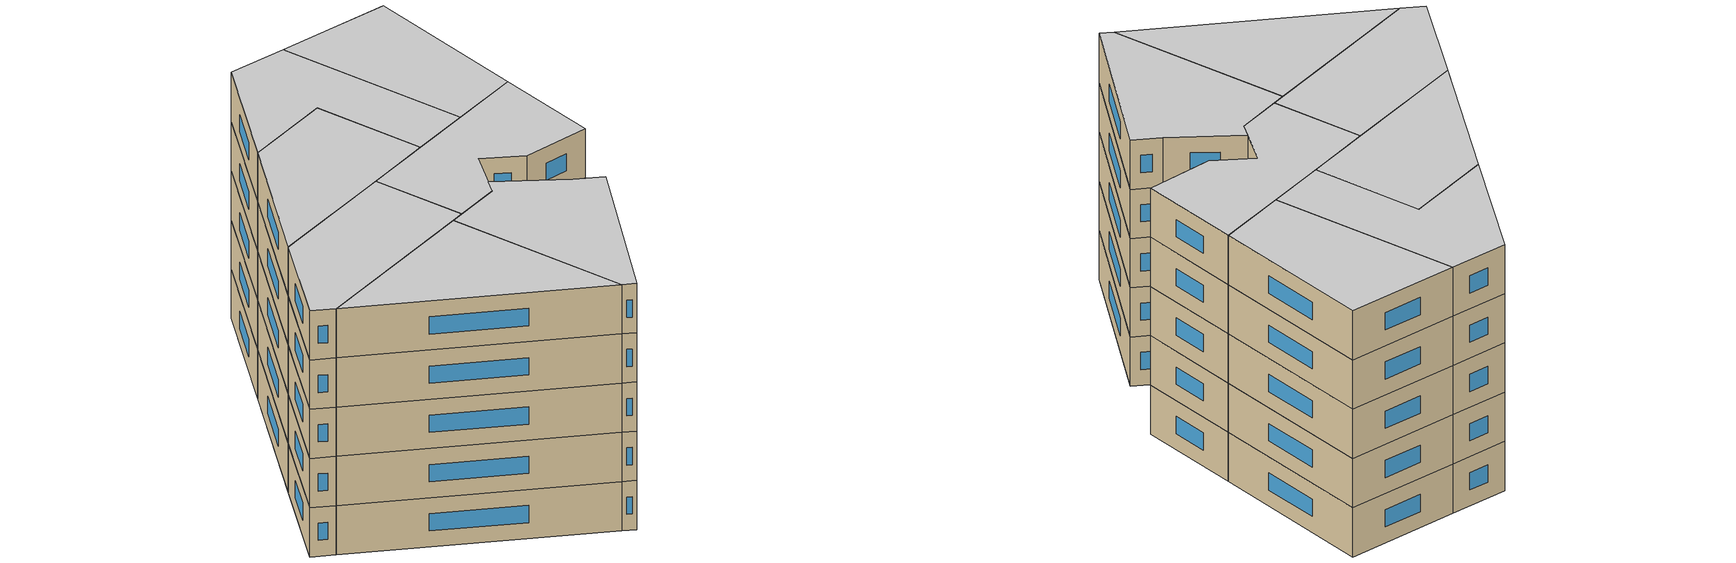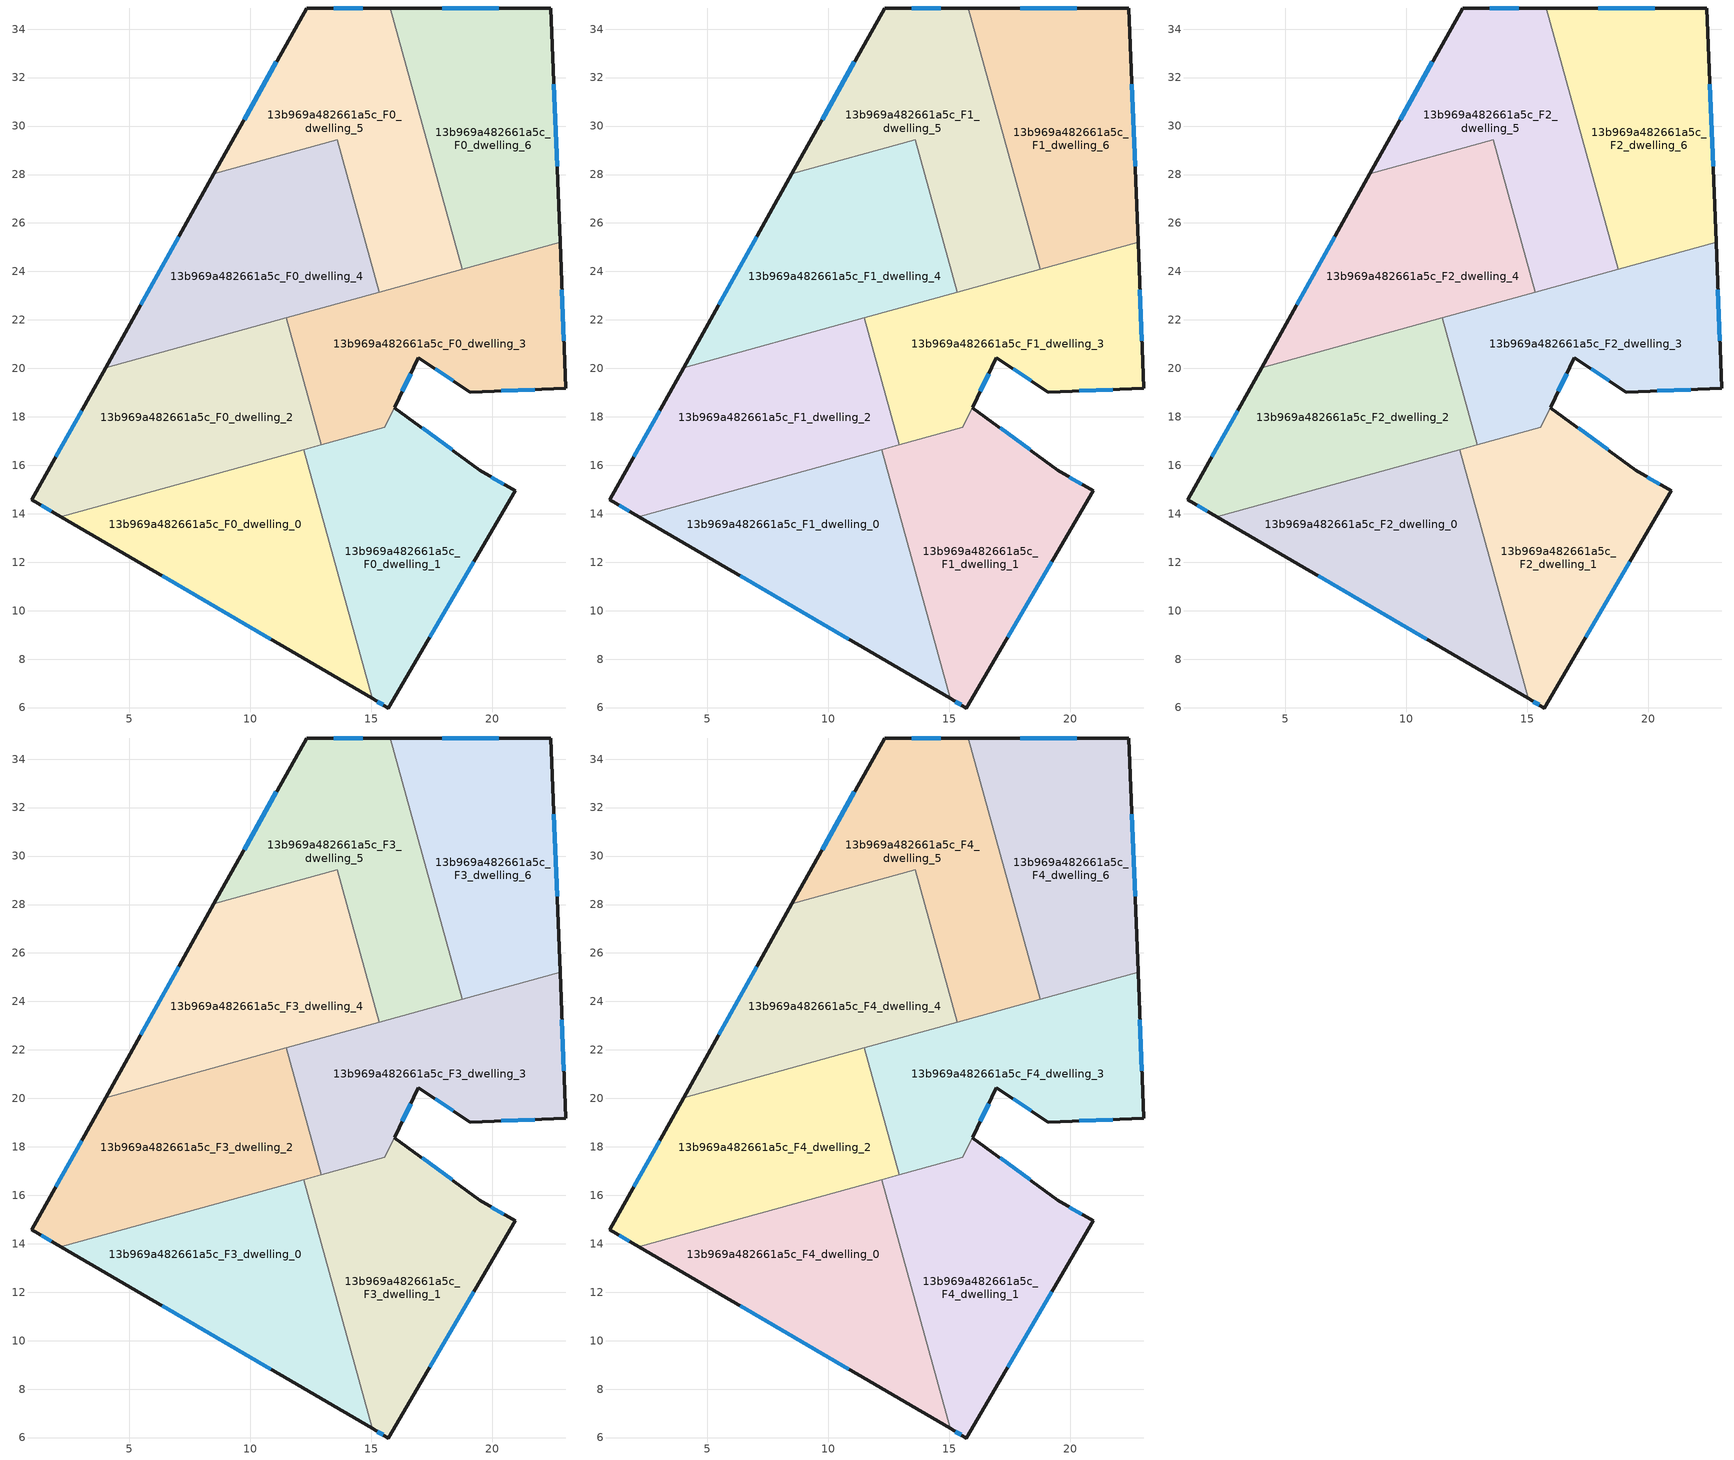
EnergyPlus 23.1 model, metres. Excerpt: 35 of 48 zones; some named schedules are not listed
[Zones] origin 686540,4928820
13b969a482661a5c_F0_dwelling_0
 floor ground (EU_floor_Construction): 12.2,16.64 15.03,6.38 2.19,13.88 z0
 wall outside (EU_wall_Construction): 2.19,13.88 15.03,6.38 z0:3
 wall to 13b969a482661a5c_F0_dwelling_1 (EU_wall_Construction): 15.03,6.38 12.2,16.64 z0:3
 wall to 13b969a482661a5c_F0_dwelling_2 (EU_wall_Construction): 12.2,16.64 2.19,13.88 z0:3
 window (EU_Window_Construction): 6.36,11.44 10.85,8.82 z0.98:2.02
13b969a482661a5c_F0_dwelling_1
 floor ground (EU_floor_Construction): 19.47,15.79 20.93,14.94 15.7,5.98 15.03,6.38 12.2,16.64 15.56,17.56 15.95,18.38 z0
 wall outside (EU_wall_Construction): 15.03,6.38 15.7,5.98 20.93,14.94 19.47,15.79 15.95,18.38 z0:3
 wall to 13b969a482661a5c_F0_dwelling_3 (EU_wall_Construction): 15.95,18.38 15.56,17.56 / 15.55,17.56 12.93,16.84 z0:3
 wall to 13b969a482661a5c_F0_dwelling_2 (EU_wall_Construction): 12.93,16.84 12.2,16.64 z0:3
 window (EU_Window_Construction): 18.33,16.63 17.1,17.54 / 20.46,15.22 19.95,15.52 / 17.4,8.9 19.23,12.03 / 15.25,6.25 15.48,6.11 z0.98:2.02
13b969a482661a5c_F0_dwelling_2
 floor ground (EU_floor_Construction): 11.49,22.09 12.93,16.84 2.19,13.88 0.98,14.58 4.03,20.03 z0
 wall outside (EU_wall_Construction): 4.03,20.03 0.98,14.58 2.19,13.88 z0:3
 wall to 13b969a482661a5c_F0_dwelling_3 (EU_wall_Construction): 12.93,16.84 11.49,22.09 z0:3
 wall to 13b969a482661a5c_F0_dwelling_4 (EU_wall_Construction): 11.49,22.09 4.03,20.03 z0:3
 window (EU_Window_Construction): 3.04,18.26 1.97,16.35 / 1.37,14.35 1.79,14.11 z0.98:2.02
13b969a482661a5c_F0_dwelling_3
 floor ground (EU_floor_Construction): 22.79,25.2 23.02,19.17 19.07,19.02 16.94,20.43 15.56,17.56 12.93,16.84 11.49,22.09 z0
 wall outside (EU_wall_Construction): 15.96,18.39 16.94,20.43 19.07,19.02 23.02,19.17 22.79,25.2 z0:3
 wall to 13b969a482661a5c_F0_dwelling_6 (EU_wall_Construction): 22.79,25.2 18.75,24.09 z0:3
 wall to 13b969a482661a5c_F0_dwelling_5 (EU_wall_Construction): 18.75,24.09 15.33,23.14 z0:3
 wall to 13b969a482661a5c_F0_dwelling_4 (EU_wall_Construction): 15.33,23.14 11.49,22.09 z0:3
 window (EU_Window_Construction): 22.95,21.13 22.87,23.24 / 20.36,19.07 21.74,19.12 / 17.64,19.97 18.38,19.48 / 16.28,19.05 16.62,19.77 z0.98:2.02
13b969a482661a5c_F0_dwelling_4
 floor ground (EU_floor_Construction): 13.6,29.44 15.33,23.14 4.03,20.03 8.5,28.04 z0
 wall outside (EU_wall_Construction): 8.5,28.04 4.03,20.03 z0:3
 wall to 13b969a482661a5c_F0_dwelling_5 (EU_wall_Construction): 15.33,23.14 13.6,29.44 8.5,28.04 z0:3
 window (EU_Window_Construction): 7.05,25.43 5.48,22.63 z0.98:2.02
13b969a482661a5c_F0_dwelling_5
 floor ground (EU_floor_Construction): 15.78,34.87 18.75,24.09 15.33,23.14 13.6,29.44 8.5,28.04 12.32,34.87 z0
 wall outside (EU_wall_Construction): 15.78,34.87 12.32,34.87 8.5,28.04 z0:3
 wall to 13b969a482661a5c_F0_dwelling_6 (EU_wall_Construction): 18.75,24.09 15.78,34.87 z0:3
 window (EU_Window_Construction): 11.08,32.65 9.75,30.26 / 14.65,34.87 13.45,34.87 z0.98:2.02
13b969a482661a5c_F0_dwelling_6
 floor ground (EU_floor_Construction): 22.41,34.86 22.79,25.2 18.75,24.09 15.78,34.87 z0
 wall outside (EU_wall_Construction): 22.79,25.2 22.41,34.86 15.78,34.87 z0:3
 window (EU_Window_Construction): 20.26,34.86 17.94,34.87 / 22.67,28.34 22.54,31.72 z0.98:2.02
13b969a482661a5c_F1_dwelling_0
 floor to 13b969a482661a5c_F0_dwelling_0 (EU_floor_Construction): 12.2,16.64 15.03,6.38 2.19,13.88 z3
 wall outside (EU_wall_Construction): 2.19,13.88 15.03,6.38 z3:6
 wall to 13b969a482661a5c_F1_dwelling_1 (EU_wall_Construction): 15.03,6.38 12.2,16.64 z3:6
 wall to 13b969a482661a5c_F1_dwelling_2 (EU_wall_Construction): 12.2,16.64 2.19,13.88 z3:6
 window (EU_Window_Construction): 6.36,11.44 10.85,8.82 z3.98:5.02
13b969a482661a5c_F1_dwelling_1
 floor to 13b969a482661a5c_F0_dwelling_1 (EU_floor_Construction): 19.47,15.79 20.93,14.94 15.7,5.98 15.03,6.38 12.2,16.64 15.56,17.56 15.95,18.38 z3
 wall outside (EU_wall_Construction): 15.03,6.38 15.7,5.98 20.93,14.94 19.47,15.79 15.95,18.38 z3:6
 wall to 13b969a482661a5c_F1_dwelling_3 (EU_wall_Construction): 15.95,18.38 15.56,17.56 / 15.55,17.56 12.93,16.84 z3:6
 wall to 13b969a482661a5c_F1_dwelling_2 (EU_wall_Construction): 12.93,16.84 12.2,16.64 z3:6
 window (EU_Window_Construction): 18.33,16.63 17.1,17.54 / 20.46,15.22 19.95,15.52 / 17.4,8.9 19.23,12.03 / 15.25,6.25 15.48,6.11 z3.98:5.02
13b969a482661a5c_F1_dwelling_2
 floor to 13b969a482661a5c_F0_dwelling_2 (EU_floor_Construction): 11.49,22.09 12.93,16.84 2.19,13.88 0.98,14.58 4.03,20.03 z3
 wall outside (EU_wall_Construction): 4.03,20.03 0.98,14.58 2.19,13.88 z3:6
 wall to 13b969a482661a5c_F1_dwelling_3 (EU_wall_Construction): 12.93,16.84 11.49,22.09 z3:6
 wall to 13b969a482661a5c_F1_dwelling_4 (EU_wall_Construction): 11.49,22.09 4.03,20.03 z3:6
 window (EU_Window_Construction): 3.04,18.26 1.97,16.35 / 1.37,14.35 1.79,14.11 z3.98:5.02
13b969a482661a5c_F1_dwelling_3
 floor to 13b969a482661a5c_F0_dwelling_3 (EU_floor_Construction): 22.79,25.2 23.02,19.17 19.07,19.02 16.94,20.43 15.56,17.56 12.93,16.84 11.49,22.09 z3
 wall outside (EU_wall_Construction): 15.96,18.39 16.94,20.43 19.07,19.02 23.02,19.17 22.79,25.2 z3:6
 wall to 13b969a482661a5c_F1_dwelling_6 (EU_wall_Construction): 22.79,25.2 18.75,24.09 z3:6
 wall to 13b969a482661a5c_F1_dwelling_5 (EU_wall_Construction): 18.75,24.09 15.33,23.14 z3:6
 wall to 13b969a482661a5c_F1_dwelling_4 (EU_wall_Construction): 15.33,23.14 11.49,22.09 z3:6
 window (EU_Window_Construction): 22.95,21.13 22.87,23.24 / 20.36,19.07 21.74,19.12 / 17.64,19.97 18.38,19.48 / 16.28,19.05 16.62,19.77 z3.98:5.02
13b969a482661a5c_F1_dwelling_4
 floor to 13b969a482661a5c_F0_dwelling_4 (EU_floor_Construction): 13.6,29.44 15.33,23.14 4.03,20.03 8.5,28.04 z3
 wall outside (EU_wall_Construction): 8.5,28.04 4.03,20.03 z3:6
 wall to 13b969a482661a5c_F1_dwelling_5 (EU_wall_Construction): 15.33,23.14 13.6,29.44 8.5,28.04 z3:6
 window (EU_Window_Construction): 7.05,25.43 5.48,22.63 z3.98:5.02
13b969a482661a5c_F1_dwelling_5
 floor to 13b969a482661a5c_F0_dwelling_5 (EU_floor_Construction): 15.78,34.87 18.75,24.09 15.33,23.14 13.6,29.44 8.5,28.04 12.32,34.87 z3
 wall outside (EU_wall_Construction): 15.78,34.87 12.32,34.87 8.5,28.04 z3:6
 wall to 13b969a482661a5c_F1_dwelling_6 (EU_wall_Construction): 18.75,24.09 15.78,34.87 z3:6
 window (EU_Window_Construction): 11.08,32.65 9.75,30.26 / 14.65,34.87 13.45,34.87 z3.98:5.02
13b969a482661a5c_F1_dwelling_6
 floor to 13b969a482661a5c_F0_dwelling_6 (EU_floor_Construction): 22.41,34.86 22.79,25.2 18.75,24.09 15.78,34.87 z3
 wall outside (EU_wall_Construction): 22.79,25.2 22.41,34.86 15.78,34.87 z3:6
 window (EU_Window_Construction): 20.26,34.86 17.94,34.87 / 22.67,28.34 22.54,31.72 z3.98:5.02
13b969a482661a5c_F2_dwelling_0
 floor to 13b969a482661a5c_F1_dwelling_0 (EU_floor_Construction): 12.2,16.64 15.03,6.38 2.19,13.88 z6
 wall outside (EU_wall_Construction): 2.19,13.88 15.03,6.38 z6:9
 wall to 13b969a482661a5c_F2_dwelling_1 (EU_wall_Construction): 15.03,6.38 12.2,16.64 z6:9
 wall to 13b969a482661a5c_F2_dwelling_2 (EU_wall_Construction): 12.2,16.64 2.19,13.88 z6:9
 window (EU_Window_Construction): 6.36,11.44 10.85,8.82 z6.98:8.02
13b969a482661a5c_F2_dwelling_1
 floor to 13b969a482661a5c_F1_dwelling_1 (EU_floor_Construction): 19.47,15.79 20.93,14.94 15.7,5.98 15.03,6.38 12.2,16.64 15.56,17.56 15.95,18.38 z6
 wall outside (EU_wall_Construction): 15.03,6.38 15.7,5.98 20.93,14.94 19.47,15.79 15.95,18.38 z6:9
 wall to 13b969a482661a5c_F2_dwelling_3 (EU_wall_Construction): 15.95,18.38 15.56,17.56 / 15.55,17.56 12.93,16.84 z6:9
 wall to 13b969a482661a5c_F2_dwelling_2 (EU_wall_Construction): 12.93,16.84 12.2,16.64 z6:9
 window (EU_Window_Construction): 18.33,16.63 17.1,17.54 / 20.46,15.22 19.95,15.52 / 17.4,8.9 19.23,12.03 / 15.25,6.25 15.48,6.11 z6.98:8.02
13b969a482661a5c_F2_dwelling_2
 floor to 13b969a482661a5c_F1_dwelling_2 (EU_floor_Construction): 11.49,22.09 12.93,16.84 2.19,13.88 0.98,14.58 4.03,20.03 z6
 wall outside (EU_wall_Construction): 4.03,20.03 0.98,14.58 2.19,13.88 z6:9
 wall to 13b969a482661a5c_F2_dwelling_3 (EU_wall_Construction): 12.93,16.84 11.49,22.09 z6:9
 wall to 13b969a482661a5c_F2_dwelling_4 (EU_wall_Construction): 11.49,22.09 4.03,20.03 z6:9
 window (EU_Window_Construction): 3.04,18.26 1.97,16.35 / 1.37,14.35 1.79,14.11 z6.98:8.02
13b969a482661a5c_F2_dwelling_3
 floor to 13b969a482661a5c_F1_dwelling_3 (EU_floor_Construction): 22.79,25.2 23.02,19.17 19.07,19.02 16.94,20.43 15.56,17.56 12.93,16.84 11.49,22.09 z6
 wall outside (EU_wall_Construction): 15.96,18.39 16.94,20.43 19.07,19.02 23.02,19.17 22.79,25.2 z6:9
 wall to 13b969a482661a5c_F2_dwelling_6 (EU_wall_Construction): 22.79,25.2 18.75,24.09 z6:9
 wall to 13b969a482661a5c_F2_dwelling_5 (EU_wall_Construction): 18.75,24.09 15.33,23.14 z6:9
 wall to 13b969a482661a5c_F2_dwelling_4 (EU_wall_Construction): 15.33,23.14 11.49,22.09 z6:9
 window (EU_Window_Construction): 22.95,21.13 22.87,23.24 / 20.36,19.07 21.74,19.12 / 17.64,19.97 18.38,19.48 / 16.28,19.05 16.62,19.77 z6.98:8.02
13b969a482661a5c_F2_dwelling_4
 floor to 13b969a482661a5c_F1_dwelling_4 (EU_floor_Construction): 13.6,29.44 15.33,23.14 4.03,20.03 8.5,28.04 z6
 wall outside (EU_wall_Construction): 8.5,28.04 4.03,20.03 z6:9
 wall to 13b969a482661a5c_F2_dwelling_5 (EU_wall_Construction): 15.33,23.14 13.6,29.44 8.5,28.04 z6:9
 window (EU_Window_Construction): 7.05,25.43 5.48,22.63 z6.98:8.02
13b969a482661a5c_F2_dwelling_5
 floor to 13b969a482661a5c_F1_dwelling_5 (EU_floor_Construction): 15.78,34.87 18.75,24.09 15.33,23.14 13.6,29.44 8.5,28.04 12.32,34.87 z6
 wall outside (EU_wall_Construction): 15.78,34.87 12.32,34.87 8.5,28.04 z6:9
 wall to 13b969a482661a5c_F2_dwelling_6 (EU_wall_Construction): 18.75,24.09 15.78,34.87 z6:9
 window (EU_Window_Construction): 11.08,32.65 9.75,30.26 / 14.65,34.87 13.45,34.87 z6.98:8.02
13b969a482661a5c_F2_dwelling_6
 floor to 13b969a482661a5c_F1_dwelling_6 (EU_floor_Construction): 22.41,34.86 22.79,25.2 18.75,24.09 15.78,34.87 z6
 wall outside (EU_wall_Construction): 22.79,25.2 22.41,34.86 15.78,34.87 z6:9
 window (EU_Window_Construction): 20.26,34.86 17.94,34.87 / 22.67,28.34 22.54,31.72 z6.98:8.02
13b969a482661a5c_F3_dwelling_0
 floor to 13b969a482661a5c_F2_dwelling_0 (EU_floor_Construction): 12.2,16.64 15.03,6.38 2.19,13.88 z9
 wall outside (EU_wall_Construction): 2.19,13.88 15.03,6.38 z9:12
 wall to 13b969a482661a5c_F3_dwelling_1 (EU_wall_Construction): 15.03,6.38 12.2,16.64 z9:12
 wall to 13b969a482661a5c_F3_dwelling_2 (EU_wall_Construction): 12.2,16.64 2.19,13.88 z9:12
 window (EU_Window_Construction): 6.36,11.44 10.85,8.82 z9.98:11.02
13b969a482661a5c_F3_dwelling_1
 floor to 13b969a482661a5c_F2_dwelling_1 (EU_floor_Construction): 19.47,15.79 20.93,14.94 15.7,5.98 15.03,6.38 12.2,16.64 15.56,17.56 15.95,18.38 z9
 wall outside (EU_wall_Construction): 15.03,6.38 15.7,5.98 20.93,14.94 19.47,15.79 15.95,18.38 z9:12
 wall to 13b969a482661a5c_F3_dwelling_3 (EU_wall_Construction): 15.95,18.38 15.56,17.56 / 15.55,17.56 12.93,16.84 z9:12
 wall to 13b969a482661a5c_F3_dwelling_2 (EU_wall_Construction): 12.93,16.84 12.2,16.64 z9:12
 window (EU_Window_Construction): 18.33,16.63 17.1,17.54 / 20.46,15.22 19.95,15.52 / 17.4,8.9 19.23,12.03 / 15.25,6.25 15.48,6.11 z9.98:11.02
13b969a482661a5c_F3_dwelling_2
 floor to 13b969a482661a5c_F2_dwelling_2 (EU_floor_Construction): 11.49,22.09 12.93,16.84 2.19,13.88 0.98,14.58 4.03,20.03 z9
 wall outside (EU_wall_Construction): 4.03,20.03 0.98,14.58 2.19,13.88 z9:12
 wall to 13b969a482661a5c_F3_dwelling_3 (EU_wall_Construction): 12.93,16.84 11.49,22.09 z9:12
 wall to 13b969a482661a5c_F3_dwelling_4 (EU_wall_Construction): 11.49,22.09 4.03,20.03 z9:12
 window (EU_Window_Construction): 3.04,18.26 1.97,16.35 / 1.37,14.35 1.79,14.11 z9.98:11.02
13b969a482661a5c_F3_dwelling_3
 floor to 13b969a482661a5c_F2_dwelling_3 (EU_floor_Construction): 22.79,25.2 23.02,19.17 19.07,19.02 16.94,20.43 15.56,17.56 12.93,16.84 11.49,22.09 z9
 wall outside (EU_wall_Construction): 15.96,18.39 16.94,20.43 19.07,19.02 23.02,19.17 22.79,25.2 z9:12
 wall to 13b969a482661a5c_F3_dwelling_6 (EU_wall_Construction): 22.79,25.2 18.75,24.09 z9:12
 wall to 13b969a482661a5c_F3_dwelling_5 (EU_wall_Construction): 18.75,24.09 15.33,23.14 z9:12
 wall to 13b969a482661a5c_F3_dwelling_4 (EU_wall_Construction): 15.33,23.14 11.49,22.09 z9:12
 window (EU_Window_Construction): 22.95,21.13 22.87,23.24 / 20.36,19.07 21.74,19.12 / 17.64,19.97 18.38,19.48 / 16.28,19.05 16.62,19.77 z9.98:11.02
13b969a482661a5c_F3_dwelling_4
 floor to 13b969a482661a5c_F2_dwelling_4 (EU_floor_Construction): 13.6,29.44 15.33,23.14 4.03,20.03 8.5,28.04 z9
 wall outside (EU_wall_Construction): 8.5,28.04 4.03,20.03 z9:12
 wall to 13b969a482661a5c_F3_dwelling_5 (EU_wall_Construction): 15.33,23.14 13.6,29.44 8.5,28.04 z9:12
 window (EU_Window_Construction): 7.05,25.43 5.48,22.63 z9.98:11.02
13b969a482661a5c_F3_dwelling_5
 floor to 13b969a482661a5c_F2_dwelling_5 (EU_floor_Construction): 15.78,34.87 18.75,24.09 15.33,23.14 13.6,29.44 8.5,28.04 12.32,34.87 z9
 wall outside (EU_wall_Construction): 15.78,34.87 12.32,34.87 8.5,28.04 z9:12
 wall to 13b969a482661a5c_F3_dwelling_6 (EU_wall_Construction): 18.75,24.09 15.78,34.87 z9:12
 window (EU_Window_Construction): 11.08,32.65 9.75,30.26 / 14.65,34.87 13.45,34.87 z9.98:11.02
13b969a482661a5c_F3_dwelling_6
 floor to 13b969a482661a5c_F2_dwelling_6 (EU_floor_Construction): 22.41,34.86 22.79,25.2 18.75,24.09 15.78,34.87 z9
 wall outside (EU_wall_Construction): 22.79,25.2 22.41,34.86 15.78,34.87 z9:12
 window (EU_Window_Construction): 20.26,34.86 17.94,34.87 / 22.67,28.34 22.54,31.72 z9.98:11.02
13b969a482661a5c_F4_dwelling_0
 floor to 13b969a482661a5c_F3_dwelling_0 (EU_floor_Construction): 12.2,16.64 15.03,6.38 2.19,13.88 z12
 wall outside (EU_wall_Construction): 2.19,13.88 15.03,6.38 z12:15
 wall to 13b969a482661a5c_F4_dwelling_1 (EU_wall_Construction): 15.03,6.38 12.2,16.64 z12:15
 wall to 13b969a482661a5c_F4_dwelling_2 (EU_wall_Construction): 12.2,16.64 2.19,13.88 z12:15
 window (EU_Window_Construction): 6.36,11.44 10.85,8.82 z12.98:14.02
 ceiling to 13b969a482661a5c_F5_dwelling_0 (EU_floor_Construction): 15.03,6.38 12.2,16.64 2.19,13.88 z15
13b969a482661a5c_F4_dwelling_1
 floor to 13b969a482661a5c_F3_dwelling_1 (EU_floor_Construction): 19.47,15.79 20.93,14.94 15.7,5.98 15.03,6.38 12.2,16.64 15.56,17.56 15.95,18.38 z12
 wall outside (EU_wall_Construction): 15.03,6.38 15.7,5.98 20.93,14.94 19.47,15.79 15.95,18.38 z12:15
 wall to 13b969a482661a5c_F4_dwelling_3 (EU_wall_Construction): 15.95,18.38 15.56,17.56 / 15.55,17.56 12.93,16.84 z12:15
 wall to 13b969a482661a5c_F4_dwelling_2 (EU_wall_Construction): 12.93,16.84 12.2,16.64 z12:15
 window (EU_Window_Construction): 18.33,16.63 17.1,17.54 / 20.46,15.22 19.95,15.52 / 17.4,8.9 19.23,12.03 / 15.25,6.25 15.48,6.11 z12.98:14.02
 ceiling to 13b969a482661a5c_F5_dwelling_1 (EU_floor_Construction): 15.7,5.98 20.93,14.94 19.47,15.79 15.95,18.38 15.56,17.56 12.2,16.64 15.03,6.38 z15
13b969a482661a5c_F4_dwelling_2
 floor to 13b969a482661a5c_F3_dwelling_2 (EU_floor_Construction): 11.49,22.09 12.93,16.84 2.19,13.88 0.98,14.58 4.03,20.03 z12
 wall outside (EU_wall_Construction): 4.03,20.03 0.98,14.58 2.19,13.88 z12:15
 wall to 13b969a482661a5c_F4_dwelling_3 (EU_wall_Construction): 12.93,16.84 11.49,22.09 z12:15
 wall to 13b969a482661a5c_F4_dwelling_4 (EU_wall_Construction): 11.49,22.09 4.03,20.03 z12:15
 window (EU_Window_Construction): 3.04,18.26 1.97,16.35 / 1.37,14.35 1.79,14.11 z12.98:14.02
 ceiling to 13b969a482661a5c_F5_dwelling_2 (EU_floor_Construction): 12.93,16.84 11.49,22.09 4.03,20.03 0.98,14.58 2.19,13.88 z15
13b969a482661a5c_F4_dwelling_3
 floor to 13b969a482661a5c_F3_dwelling_3 (EU_floor_Construction): 22.79,25.2 23.02,19.17 19.07,19.02 16.94,20.43 15.56,17.56 12.93,16.84 11.49,22.09 z12
 wall outside (EU_wall_Construction): 15.96,18.39 16.94,20.43 19.07,19.02 23.02,19.17 22.79,25.2 z12:15
 wall to 13b969a482661a5c_F4_dwelling_6 (EU_wall_Construction): 22.79,25.2 18.75,24.09 z12:15
 wall to 13b969a482661a5c_F4_dwelling_5 (EU_wall_Construction): 18.75,24.09 15.33,23.14 z12:15
 wall to 13b969a482661a5c_F4_dwelling_4 (EU_wall_Construction): 15.33,23.14 11.49,22.09 z12:15
 window (EU_Window_Construction): 22.95,21.13 22.87,23.24 / 20.36,19.07 21.74,19.12 / 17.64,19.97 18.38,19.48 / 16.28,19.05 16.62,19.77 z12.98:14.02
 ceiling to 13b969a482661a5c_F5_dwelling_3 (EU_floor_Construction): 23.02,19.17 22.79,25.2 11.49,22.09 12.93,16.84 15.56,17.56 16.94,20.43 19.07,19.02 z15
13b969a482661a5c_F4_dwelling_4
 floor to 13b969a482661a5c_F3_dwelling_4 (EU_floor_Construction): 13.6,29.44 15.33,23.14 4.03,20.03 8.5,28.04 z12
 wall outside (EU_wall_Construction): 8.5,28.04 4.03,20.03 z12:15
 wall to 13b969a482661a5c_F4_dwelling_5 (EU_wall_Construction): 15.33,23.14 13.6,29.44 8.5,28.04 z12:15
 window (EU_Window_Construction): 7.05,25.43 5.48,22.63 z12.98:14.02
 ceiling to 13b969a482661a5c_F5_dwelling_4 (EU_floor_Construction): 15.33,23.14 13.6,29.44 8.5,28.04 4.03,20.03 z15
13b969a482661a5c_F4_dwelling_5
 floor to 13b969a482661a5c_F3_dwelling_5 (EU_floor_Construction): 15.78,34.87 18.75,24.09 15.33,23.14 13.6,29.44 8.5,28.04 12.32,34.87 z12
 wall outside (EU_wall_Construction): 15.78,34.87 12.32,34.87 8.5,28.04 z12:15
 wall to 13b969a482661a5c_F4_dwelling_6 (EU_wall_Construction): 18.75,24.09 15.78,34.87 z12:15
 window (EU_Window_Construction): 11.08,32.65 9.75,30.26 / 14.65,34.87 13.45,34.87 z12.98:14.02
 ceiling to 13b969a482661a5c_F5_dwelling_5 (EU_floor_Construction): 18.75,24.09 15.78,34.87 12.32,34.87 8.5,28.04 13.6,29.44 15.33,23.14 z15
13b969a482661a5c_F4_dwelling_6
 floor to 13b969a482661a5c_F3_dwelling_6 (EU_floor_Construction): 22.41,34.86 22.79,25.2 18.75,24.09 15.78,34.87 z12
 wall outside (EU_wall_Construction): 22.79,25.2 22.41,34.86 15.78,34.87 z12:15
 window (EU_Window_Construction): 20.26,34.86 17.94,34.87 / 22.67,28.34 22.54,31.72 z12.98:14.02
 ceiling to 13b969a482661a5c_F5_dwelling_6 (EU_floor_Construction): 22.79,25.2 22.41,34.86 15.78,34.87 18.75,24.09 z15
[Building]
EU S2 Campaign: North Axis=0; Terrain=City; Solar Distribution=FullExterior
[Site:Location]
Bologna: Latitude=44.5; Longitude=11.25; Time Zone=1; Elevation=37
[SizingPeriod:WeatherFileDays]
AnnualSizingPeriod: Begin Month=1; Begin Day of Month=1; End Month=12; End Day of Month=31; Day of Week for Start Day=Monday; Use Weather File Daylight Saving Period=No; Use Weather File Rain and Snow Indicators=No
[MATERIAL]
EU_InternalMass_Material: Roughness=MediumRough; Thickness=0.1; Conductivity=1; Density=1800; Specific Heat=900; Thermal Absorptance=0.9; Solar Absorptance=0.7; Visible Absorptance=0.7
[MATERIAL:NOMASS] Roughness=MediumRough; Thermal Absorptance=0.9; Solar Absorptance=0.7; Visible Absorptance=0.7
Name | Thermal Resistance
EU_wall_NoMass | 0.905828
EU_floor_NoMass | 0.67114
[WINDOWMATERIAL:SIMPLEGLAZINGSYSTEM]
EU_Window_SimpleGlazing: UFactor=4.52486; Solar Heat Gain Coefficient=0.85; Visible Transmittance=0.85
[CONSTRUCTION]
EU_wall_Construction: EU_wall_NoMass
EU_floor_Construction: EU_floor_NoMass
EU_Window_Construction: EU_Window_SimpleGlazing
EU_InternalMass_Construction: EU_InternalMass_Material
[ZONE] Type=1; Multiplier=1; Ceiling Height=autocalculate; Floor Area=autocalculate; Part of Total Floor Area=Yes
Name | Volume
13b969a482661a5c_F0_dwelling_0; 13b969a482661a5c_F1_dwelling_0; 13b969a482661a5c_F2_dwelling_0; 13b969a482661a5c_F3_dwelling_0; 13b969a482661a5c_F4_dwelling_0 | 165.875
13b969a482661a5c_F0_dwelling_1; 13b969a482661a5c_F1_dwelling_1; 13b969a482661a5c_F2_dwelling_1; 13b969a482661a5c_F3_dwelling_1; 13b969a482661a5c_F4_dwelling_1 | 167.045
13b969a482661a5c_F0_dwelling_2; 13b969a482661a5c_F1_dwelling_2; 13b969a482661a5c_F2_dwelling_2; 13b969a482661a5c_F3_dwelling_2; 13b969a482661a5c_F4_dwelling_2 | 167.158
13b969a482661a5c_F0_dwelling_3; 13b969a482661a5c_F1_dwelling_3; 13b969a482661a5c_F2_dwelling_3; 13b969a482661a5c_F3_dwelling_3; 13b969a482661a5c_F4_dwelling_3 | 165.989
13b969a482661a5c_F0_dwelling_4; 13b969a482661a5c_F1_dwelling_4; 13b969a482661a5c_F2_dwelling_4; 13b969a482661a5c_F3_dwelling_4; 13b969a482661a5c_F4_dwelling_4 | 166.518
13b969a482661a5c_F0_dwelling_5; 13b969a482661a5c_F1_dwelling_5; 13b969a482661a5c_F2_dwelling_5; 13b969a482661a5c_F3_dwelling_5; 13b969a482661a5c_F4_dwelling_5 | 166.534
13b969a482661a5c_F0_dwelling_6; 13b969a482661a5c_F1_dwelling_6; 13b969a482661a5c_F2_dwelling_6; 13b969a482661a5c_F3_dwelling_6; 13b969a482661a5c_F4_dwelling_6 | 166.501
[INTERNALMASS] Construction=EU_InternalMass_Construction
Name | Zone or ZoneList | Surface Area
13b969a482661a5c_F0_dwelling_0_EU_InternalMass | 13b969a482661a5c_F0_dwelling_0 | 55.2873
13b969a482661a5c_F0_dwelling_1_EU_InternalMass | 13b969a482661a5c_F0_dwelling_1 | 55.681
13b969a482661a5c_F0_dwelling_2_EU_InternalMass | 13b969a482661a5c_F0_dwelling_2 | 55.7189
13b969a482661a5c_F0_dwelling_3_EU_InternalMass | 13b969a482661a5c_F0_dwelling_3 | 55.3302
13b969a482661a5c_F0_dwelling_4_EU_InternalMass | 13b969a482661a5c_F0_dwelling_4 | 55.504
13b969a482661a5c_F0_dwelling_5_EU_InternalMass | 13b969a482661a5c_F0_dwelling_5 | 55.5112
13b969a482661a5c_F0_dwelling_6_EU_InternalMass | 13b969a482661a5c_F0_dwelling_6 | 55.4995
13b969a482661a5c_F1_dwelling_0_EU_InternalMass | 13b969a482661a5c_F1_dwelling_0 | 55.2873
13b969a482661a5c_F1_dwelling_1_EU_InternalMass | 13b969a482661a5c_F1_dwelling_1 | 55.681
13b969a482661a5c_F1_dwelling_2_EU_InternalMass | 13b969a482661a5c_F1_dwelling_2 | 55.7189
13b969a482661a5c_F1_dwelling_3_EU_InternalMass | 13b969a482661a5c_F1_dwelling_3 | 55.3302
13b969a482661a5c_F1_dwelling_4_EU_InternalMass | 13b969a482661a5c_F1_dwelling_4 | 55.504
13b969a482661a5c_F1_dwelling_5_EU_InternalMass | 13b969a482661a5c_F1_dwelling_5 | 55.5112
13b969a482661a5c_F1_dwelling_6_EU_InternalMass | 13b969a482661a5c_F1_dwelling_6 | 55.4995
13b969a482661a5c_F2_dwelling_0_EU_InternalMass | 13b969a482661a5c_F2_dwelling_0 | 55.2873
13b969a482661a5c_F2_dwelling_1_EU_InternalMass | 13b969a482661a5c_F2_dwelling_1 | 55.681
13b969a482661a5c_F2_dwelling_2_EU_InternalMass | 13b969a482661a5c_F2_dwelling_2 | 55.7189
13b969a482661a5c_F2_dwelling_3_EU_InternalMass | 13b969a482661a5c_F2_dwelling_3 | 55.3302
13b969a482661a5c_F2_dwelling_4_EU_InternalMass | 13b969a482661a5c_F2_dwelling_4 | 55.504
13b969a482661a5c_F2_dwelling_5_EU_InternalMass | 13b969a482661a5c_F2_dwelling_5 | 55.5112
13b969a482661a5c_F2_dwelling_6_EU_InternalMass | 13b969a482661a5c_F2_dwelling_6 | 55.4995
13b969a482661a5c_F3_dwelling_0_EU_InternalMass | 13b969a482661a5c_F3_dwelling_0 | 55.2873
13b969a482661a5c_F3_dwelling_1_EU_InternalMass | 13b969a482661a5c_F3_dwelling_1 | 55.681
13b969a482661a5c_F3_dwelling_2_EU_InternalMass | 13b969a482661a5c_F3_dwelling_2 | 55.7189
13b969a482661a5c_F3_dwelling_3_EU_InternalMass | 13b969a482661a5c_F3_dwelling_3 | 55.3302
13b969a482661a5c_F3_dwelling_4_EU_InternalMass | 13b969a482661a5c_F3_dwelling_4 | 55.504
13b969a482661a5c_F3_dwelling_5_EU_InternalMass | 13b969a482661a5c_F3_dwelling_5 | 55.5112
13b969a482661a5c_F3_dwelling_6_EU_InternalMass | 13b969a482661a5c_F3_dwelling_6 | 55.4995
13b969a482661a5c_F4_dwelling_0_EU_InternalMass | 13b969a482661a5c_F4_dwelling_0 | 55.2873
13b969a482661a5c_F4_dwelling_1_EU_InternalMass | 13b969a482661a5c_F4_dwelling_1 | 55.681
13b969a482661a5c_F4_dwelling_2_EU_InternalMass | 13b969a482661a5c_F4_dwelling_2 | 55.7189
13b969a482661a5c_F4_dwelling_3_EU_InternalMass | 13b969a482661a5c_F4_dwelling_3 | 55.3302
13b969a482661a5c_F4_dwelling_4_EU_InternalMass | 13b969a482661a5c_F4_dwelling_4 | 55.504
13b969a482661a5c_F4_dwelling_5_EU_InternalMass | 13b969a482661a5c_F4_dwelling_5 | 55.5112
13b969a482661a5c_F4_dwelling_6_EU_InternalMass | 13b969a482661a5c_F4_dwelling_6 | 55.4995
[OTHEREQUIPMENT] Fuel Type=Electricity; Design Level Calculation Method=Watts/Area; Power per Zone Floor Area=1; Fraction Latent=0; Fraction Radiant=0; Fraction Lost=0; Carbon Dioxide Generation Rate=0; EndUse Subcategory=EU_Step8_InternalGains
Name | Zone or ZoneList or Space or SpaceList | Schedule
EU_Step8_InternalGain_13b969a482661a5c_F0_dwelling_0_f000 | 13b969a482661a5c_F0_dwelling_0 | EU_Step8_GainSchedule_13b969a482661a5c_F0_dwelling_0_f000
EU_Step8_InternalGain_13b969a482661a5c_F0_dwelling_1_f000 | 13b969a482661a5c_F0_dwelling_1 | EU_Step8_GainSchedule_13b969a482661a5c_F0_dwelling_1_f000
EU_Step8_InternalGain_13b969a482661a5c_F0_dwelling_2_f000 | 13b969a482661a5c_F0_dwelling_2 | EU_Step8_GainSchedule_13b969a482661a5c_F0_dwelling_2_f000
EU_Step8_InternalGain_13b969a482661a5c_F0_dwelling_3_f000 | 13b969a482661a5c_F0_dwelling_3 | EU_Step8_GainSchedule_13b969a482661a5c_F0_dwelling_3_f000
EU_Step8_InternalGain_13b969a482661a5c_F0_dwelling_4_f000 | 13b969a482661a5c_F0_dwelling_4 | EU_Step8_GainSchedule_13b969a482661a5c_F0_dwelling_4_f000
EU_Step8_InternalGain_13b969a482661a5c_F0_dwelling_5_f000 | 13b969a482661a5c_F0_dwelling_5 | EU_Step8_GainSchedule_13b969a482661a5c_F0_dwelling_5_f000
EU_Step8_InternalGain_13b969a482661a5c_F0_dwelling_6_f000 | 13b969a482661a5c_F0_dwelling_6 | EU_Step8_GainSchedule_13b969a482661a5c_F0_dwelling_6_f000
EU_Step8_InternalGain_13b969a482661a5c_F1_dwelling_0_f000 | 13b969a482661a5c_F1_dwelling_0 | EU_Step8_GainSchedule_13b969a482661a5c_F1_dwelling_0_f000
EU_Step8_InternalGain_13b969a482661a5c_F1_dwelling_1_f000 | 13b969a482661a5c_F1_dwelling_1 | EU_Step8_GainSchedule_13b969a482661a5c_F1_dwelling_1_f000
EU_Step8_InternalGain_13b969a482661a5c_F1_dwelling_2_f000 | 13b969a482661a5c_F1_dwelling_2 | EU_Step8_GainSchedule_13b969a482661a5c_F1_dwelling_2_f000
EU_Step8_InternalGain_13b969a482661a5c_F1_dwelling_3_f000 | 13b969a482661a5c_F1_dwelling_3 | EU_Step8_GainSchedule_13b969a482661a5c_F1_dwelling_3_f000
EU_Step8_InternalGain_13b969a482661a5c_F1_dwelling_4_f000 | 13b969a482661a5c_F1_dwelling_4 | EU_Step8_GainSchedule_13b969a482661a5c_F1_dwelling_4_f000
EU_Step8_InternalGain_13b969a482661a5c_F1_dwelling_5_f000 | 13b969a482661a5c_F1_dwelling_5 | EU_Step8_GainSchedule_13b969a482661a5c_F1_dwelling_5_f000
EU_Step8_InternalGain_13b969a482661a5c_F1_dwelling_6_f000 | 13b969a482661a5c_F1_dwelling_6 | EU_Step8_GainSchedule_13b969a482661a5c_F1_dwelling_6_f000
EU_Step8_InternalGain_13b969a482661a5c_F2_dwelling_0_f000 | 13b969a482661a5c_F2_dwelling_0 | EU_Step8_GainSchedule_13b969a482661a5c_F2_dwelling_0_f000
EU_Step8_InternalGain_13b969a482661a5c_F2_dwelling_1_f000 | 13b969a482661a5c_F2_dwelling_1 | EU_Step8_GainSchedule_13b969a482661a5c_F2_dwelling_1_f000
EU_Step8_InternalGain_13b969a482661a5c_F2_dwelling_2_f000 | 13b969a482661a5c_F2_dwelling_2 | EU_Step8_GainSchedule_13b969a482661a5c_F2_dwelling_2_f000
EU_Step8_InternalGain_13b969a482661a5c_F2_dwelling_3_f000 | 13b969a482661a5c_F2_dwelling_3 | EU_Step8_GainSchedule_13b969a482661a5c_F2_dwelling_3_f000
EU_Step8_InternalGain_13b969a482661a5c_F2_dwelling_4_f000 | 13b969a482661a5c_F2_dwelling_4 | EU_Step8_GainSchedule_13b969a482661a5c_F2_dwelling_4_f000
EU_Step8_InternalGain_13b969a482661a5c_F2_dwelling_5_f000 | 13b969a482661a5c_F2_dwelling_5 | EU_Step8_GainSchedule_13b969a482661a5c_F2_dwelling_5_f000
EU_Step8_InternalGain_13b969a482661a5c_F2_dwelling_6_f000 | 13b969a482661a5c_F2_dwelling_6 | EU_Step8_GainSchedule_13b969a482661a5c_F2_dwelling_6_f000
EU_Step8_InternalGain_13b969a482661a5c_F3_dwelling_0_f000 | 13b969a482661a5c_F3_dwelling_0 | EU_Step8_GainSchedule_13b969a482661a5c_F3_dwelling_0_f000
EU_Step8_InternalGain_13b969a482661a5c_F3_dwelling_1_f000 | 13b969a482661a5c_F3_dwelling_1 | EU_Step8_GainSchedule_13b969a482661a5c_F3_dwelling_1_f000
EU_Step8_InternalGain_13b969a482661a5c_F3_dwelling_2_f000 | 13b969a482661a5c_F3_dwelling_2 | EU_Step8_GainSchedule_13b969a482661a5c_F3_dwelling_2_f000
EU_Step8_InternalGain_13b969a482661a5c_F3_dwelling_3_f000 | 13b969a482661a5c_F3_dwelling_3 | EU_Step8_GainSchedule_13b969a482661a5c_F3_dwelling_3_f000
EU_Step8_InternalGain_13b969a482661a5c_F3_dwelling_4_f000 | 13b969a482661a5c_F3_dwelling_4 | EU_Step8_GainSchedule_13b969a482661a5c_F3_dwelling_4_f000
EU_Step8_InternalGain_13b969a482661a5c_F3_dwelling_5_f000 | 13b969a482661a5c_F3_dwelling_5 | EU_Step8_GainSchedule_13b969a482661a5c_F3_dwelling_5_f000
EU_Step8_InternalGain_13b969a482661a5c_F3_dwelling_6_f000 | 13b969a482661a5c_F3_dwelling_6 | EU_Step8_GainSchedule_13b969a482661a5c_F3_dwelling_6_f000
EU_Step8_InternalGain_13b969a482661a5c_F4_dwelling_0_f000 | 13b969a482661a5c_F4_dwelling_0 | EU_Step8_GainSchedule_13b969a482661a5c_F4_dwelling_0_f000
EU_Step8_InternalGain_13b969a482661a5c_F4_dwelling_1_f000 | 13b969a482661a5c_F4_dwelling_1 | EU_Step8_GainSchedule_13b969a482661a5c_F4_dwelling_1_f000
EU_Step8_InternalGain_13b969a482661a5c_F4_dwelling_2_f000 | 13b969a482661a5c_F4_dwelling_2 | EU_Step8_GainSchedule_13b969a482661a5c_F4_dwelling_2_f000
EU_Step8_InternalGain_13b969a482661a5c_F4_dwelling_3_f000 | 13b969a482661a5c_F4_dwelling_3 | EU_Step8_GainSchedule_13b969a482661a5c_F4_dwelling_3_f000
EU_Step8_InternalGain_13b969a482661a5c_F4_dwelling_4_f000 | 13b969a482661a5c_F4_dwelling_4 | EU_Step8_GainSchedule_13b969a482661a5c_F4_dwelling_4_f000
EU_Step8_InternalGain_13b969a482661a5c_F4_dwelling_5_f000 | 13b969a482661a5c_F4_dwelling_5 | EU_Step8_GainSchedule_13b969a482661a5c_F4_dwelling_5_f000
EU_Step8_InternalGain_13b969a482661a5c_F4_dwelling_6_f000 | 13b969a482661a5c_F4_dwelling_6 | EU_Step8_GainSchedule_13b969a482661a5c_F4_dwelling_6_f000
[ZONEVENTILATION:DESIGNFLOWRATE] Schedule=EU_AlwaysOn; Design Flow Rate Calculation Method=AirChanges/Hour; Air Changes per Hour=0.73129; Ventilation Type=Natural; Fan Pressure Rise=0; Fan Total Efficiency=1; Constant Term Coefficient=1; Temperature Term Coefficient=0; Velocity Term Coefficient=0; Velocity Squared Term Coefficient=0; Minimum Indoor Temperature=-100; Maximum Indoor Temperature=100; Delta Temperature=-100; Minimum Outdoor Temperature=-100; Maximum Outdoor Temperature=100; Maximum Wind Speed=40
Name | Zone or ZoneList or Space or SpaceList
EU_ConstantAir_13b969a482661a5c_F0_dwelling_0 | 13b969a482661a5c_F0_dwelling_0
EU_ConstantAir_13b969a482661a5c_F0_dwelling_1 | 13b969a482661a5c_F0_dwelling_1
EU_ConstantAir_13b969a482661a5c_F0_dwelling_2 | 13b969a482661a5c_F0_dwelling_2
EU_ConstantAir_13b969a482661a5c_F0_dwelling_3 | 13b969a482661a5c_F0_dwelling_3
EU_ConstantAir_13b969a482661a5c_F0_dwelling_4 | 13b969a482661a5c_F0_dwelling_4
EU_ConstantAir_13b969a482661a5c_F0_dwelling_5 | 13b969a482661a5c_F0_dwelling_5
EU_ConstantAir_13b969a482661a5c_F0_dwelling_6 | 13b969a482661a5c_F0_dwelling_6
EU_ConstantAir_13b969a482661a5c_F1_dwelling_0 | 13b969a482661a5c_F1_dwelling_0
EU_ConstantAir_13b969a482661a5c_F1_dwelling_1 | 13b969a482661a5c_F1_dwelling_1
EU_ConstantAir_13b969a482661a5c_F1_dwelling_2 | 13b969a482661a5c_F1_dwelling_2
EU_ConstantAir_13b969a482661a5c_F1_dwelling_3 | 13b969a482661a5c_F1_dwelling_3
EU_ConstantAir_13b969a482661a5c_F1_dwelling_4 | 13b969a482661a5c_F1_dwelling_4
EU_ConstantAir_13b969a482661a5c_F1_dwelling_5 | 13b969a482661a5c_F1_dwelling_5
EU_ConstantAir_13b969a482661a5c_F1_dwelling_6 | 13b969a482661a5c_F1_dwelling_6
EU_ConstantAir_13b969a482661a5c_F2_dwelling_0 | 13b969a482661a5c_F2_dwelling_0
EU_ConstantAir_13b969a482661a5c_F2_dwelling_1 | 13b969a482661a5c_F2_dwelling_1
EU_ConstantAir_13b969a482661a5c_F2_dwelling_2 | 13b969a482661a5c_F2_dwelling_2
EU_ConstantAir_13b969a482661a5c_F2_dwelling_3 | 13b969a482661a5c_F2_dwelling_3
EU_ConstantAir_13b969a482661a5c_F2_dwelling_4 | 13b969a482661a5c_F2_dwelling_4
EU_ConstantAir_13b969a482661a5c_F2_dwelling_5 | 13b969a482661a5c_F2_dwelling_5
EU_ConstantAir_13b969a482661a5c_F2_dwelling_6 | 13b969a482661a5c_F2_dwelling_6
EU_ConstantAir_13b969a482661a5c_F3_dwelling_0 | 13b969a482661a5c_F3_dwelling_0
EU_ConstantAir_13b969a482661a5c_F3_dwelling_1 | 13b969a482661a5c_F3_dwelling_1
EU_ConstantAir_13b969a482661a5c_F3_dwelling_2 | 13b969a482661a5c_F3_dwelling_2
EU_ConstantAir_13b969a482661a5c_F3_dwelling_3 | 13b969a482661a5c_F3_dwelling_3
EU_ConstantAir_13b969a482661a5c_F3_dwelling_4 | 13b969a482661a5c_F3_dwelling_4
EU_ConstantAir_13b969a482661a5c_F3_dwelling_5 | 13b969a482661a5c_F3_dwelling_5
EU_ConstantAir_13b969a482661a5c_F3_dwelling_6 | 13b969a482661a5c_F3_dwelling_6
EU_ConstantAir_13b969a482661a5c_F4_dwelling_0 | 13b969a482661a5c_F4_dwelling_0
EU_ConstantAir_13b969a482661a5c_F4_dwelling_1 | 13b969a482661a5c_F4_dwelling_1
EU_ConstantAir_13b969a482661a5c_F4_dwelling_2 | 13b969a482661a5c_F4_dwelling_2
EU_ConstantAir_13b969a482661a5c_F4_dwelling_3 | 13b969a482661a5c_F4_dwelling_3
EU_ConstantAir_13b969a482661a5c_F4_dwelling_4 | 13b969a482661a5c_F4_dwelling_4
EU_ConstantAir_13b969a482661a5c_F4_dwelling_5 | 13b969a482661a5c_F4_dwelling_5
EU_ConstantAir_13b969a482661a5c_F4_dwelling_6 | 13b969a482661a5c_F4_dwelling_6
[HVACTEMPLATE:ZONE:IDEALLOADSAIRSYSTEM] System Availability Schedule=EU_AlwaysOn; Maximum Heating Supply Air Temperature=50; Minimum Cooling Supply Air Temperature=13; Maximum Heating Supply Air Humidity Ratio=0.0156; Minimum Cooling Supply Air Humidity Ratio=0.0077; Heating Limit=NoLimit; Cooling Limit=NoLimit; Heating Availability Schedule=EU_AlwaysOn; Cooling Availability Schedule=EU_CoolingOff; Dehumidification Control Type=ConstantSensibleHeatRatio; Cooling Sensible Heat Ratio=0.7; Dehumidification Setpoint=60; Humidification Control Type=None; Humidification Setpoint=30; Outdoor Air Method=None; Outdoor Air Flow Rate per Person=0.00944; Outdoor Air Flow Rate per Zone Floor Area=0; Outdoor Air Flow Rate per Zone=0; Demand Controlled Ventilation Type=None; Outdoor Air Economizer Type=NoEconomizer; Heat Recovery Type=None; Sensible Heat Recovery Effectiveness=0.7; Latent Heat Recovery Effectiveness=0.65
Name | Template Thermostat
13b969a482661a5c_F0_dwelling_0 | EU_HeatOnly_13b969a482661a5c_F0_dwelling_0
13b969a482661a5c_F0_dwelling_1 | EU_HeatOnly_13b969a482661a5c_F0_dwelling_1
13b969a482661a5c_F0_dwelling_2 | EU_HeatOnly_13b969a482661a5c_F0_dwelling_2
13b969a482661a5c_F0_dwelling_3 | EU_HeatOnly_13b969a482661a5c_F0_dwelling_3
13b969a482661a5c_F0_dwelling_4 | EU_HeatOnly_13b969a482661a5c_F0_dwelling_4
13b969a482661a5c_F0_dwelling_5 | EU_HeatOnly_13b969a482661a5c_F0_dwelling_5
13b969a482661a5c_F0_dwelling_6 | EU_HeatOnly_13b969a482661a5c_F0_dwelling_6
13b969a482661a5c_F1_dwelling_0 | EU_HeatOnly_13b969a482661a5c_F1_dwelling_0
13b969a482661a5c_F1_dwelling_1 | EU_HeatOnly_13b969a482661a5c_F1_dwelling_1
13b969a482661a5c_F1_dwelling_2 | EU_HeatOnly_13b969a482661a5c_F1_dwelling_2
13b969a482661a5c_F1_dwelling_3 | EU_HeatOnly_13b969a482661a5c_F1_dwelling_3
13b969a482661a5c_F1_dwelling_4 | EU_HeatOnly_13b969a482661a5c_F1_dwelling_4
13b969a482661a5c_F1_dwelling_5 | EU_HeatOnly_13b969a482661a5c_F1_dwelling_5
13b969a482661a5c_F1_dwelling_6 | EU_HeatOnly_13b969a482661a5c_F1_dwelling_6
13b969a482661a5c_F2_dwelling_0 | EU_HeatOnly_13b969a482661a5c_F2_dwelling_0
13b969a482661a5c_F2_dwelling_1 | EU_HeatOnly_13b969a482661a5c_F2_dwelling_1
13b969a482661a5c_F2_dwelling_2 | EU_HeatOnly_13b969a482661a5c_F2_dwelling_2
13b969a482661a5c_F2_dwelling_3 | EU_HeatOnly_13b969a482661a5c_F2_dwelling_3
13b969a482661a5c_F2_dwelling_4 | EU_HeatOnly_13b969a482661a5c_F2_dwelling_4
13b969a482661a5c_F2_dwelling_5 | EU_HeatOnly_13b969a482661a5c_F2_dwelling_5
13b969a482661a5c_F2_dwelling_6 | EU_HeatOnly_13b969a482661a5c_F2_dwelling_6
13b969a482661a5c_F3_dwelling_0 | EU_HeatOnly_13b969a482661a5c_F3_dwelling_0
13b969a482661a5c_F3_dwelling_1 | EU_HeatOnly_13b969a482661a5c_F3_dwelling_1
13b969a482661a5c_F3_dwelling_2 | EU_HeatOnly_13b969a482661a5c_F3_dwelling_2
13b969a482661a5c_F3_dwelling_3 | EU_HeatOnly_13b969a482661a5c_F3_dwelling_3
13b969a482661a5c_F3_dwelling_4 | EU_HeatOnly_13b969a482661a5c_F3_dwelling_4
13b969a482661a5c_F3_dwelling_5 | EU_HeatOnly_13b969a482661a5c_F3_dwelling_5
13b969a482661a5c_F3_dwelling_6 | EU_HeatOnly_13b969a482661a5c_F3_dwelling_6
13b969a482661a5c_F4_dwelling_0 | EU_HeatOnly_13b969a482661a5c_F4_dwelling_0
13b969a482661a5c_F4_dwelling_1 | EU_HeatOnly_13b969a482661a5c_F4_dwelling_1
13b969a482661a5c_F4_dwelling_2 | EU_HeatOnly_13b969a482661a5c_F4_dwelling_2
13b969a482661a5c_F4_dwelling_3 | EU_HeatOnly_13b969a482661a5c_F4_dwelling_3
13b969a482661a5c_F4_dwelling_4 | EU_HeatOnly_13b969a482661a5c_F4_dwelling_4
13b969a482661a5c_F4_dwelling_5 | EU_HeatOnly_13b969a482661a5c_F4_dwelling_5
13b969a482661a5c_F4_dwelling_6 | EU_HeatOnly_13b969a482661a5c_F4_dwelling_6
[SIZING:ZONE] Zone Cooling Design Supply Air Temperature Input Method=SupplyAirTemperature; Zone Cooling Design Supply Air Temperature=13; Zone Heating Design Supply Air Temperature Input Method=SupplyAirTemperature; Zone Heating Design Supply Air Temperature=50; Zone Cooling Design Supply Air Humidity Ratio=0.008; Zone Heating Design Supply Air Humidity Ratio=0.008; Cooling Design Air Flow Method=DesignDay; Cooling Design Air Flow Rate=0; Cooling Minimum Air Flow per Zone Floor Area=0.000762; Cooling Minimum Air Flow=0; Cooling Minimum Air Flow Fraction=0.2; Heating Design Air Flow Method=DesignDay; Heating Design Air Flow Rate=0; Heating Maximum Air Flow per Zone Floor Area=0.002032; Heating Maximum Air Flow=0.141576; Heating Maximum Air Flow Fraction=0.3; Account for Dedicated Outdoor Air System=No; Dedicated Outdoor Air System Control Strategy=NeutralSupplyAir; Dedicated Outdoor Air Low Setpoint Temperature for Design=autosize; Dedicated Outdoor Air High Setpoint Temperature for Design=autosize; Zone Load Sizing Method=Sensible Load Only No Latent Load; Zone Latent Cooling Design Supply Air Humidity Ratio Input Method=HumidityRatioDifference; Zone Cooling Design Supply Air Humidity Ratio Difference=0.005; Zone Latent Heating Design Supply Air Humidity Ratio Input Method=HumidityRatioDifference; Zone Humidification Design Supply Air Humidity Ratio Difference=0.005
13b969a482661a5c_F0_dwelling_0; 13b969a482661a5c_F0_dwelling_1; 13b969a482661a5c_F0_dwelling_2; 13b969a482661a5c_F0_dwelling_3; 13b969a482661a5c_F0_dwelling_4; 13b969a482661a5c_F0_dwelling_5; 13b969a482661a5c_F0_dwelling_6; 13b969a482661a5c_F1_dwelling_0; 13b969a482661a5c_F1_dwelling_1; 13b969a482661a5c_F1_dwelling_2; 13b969a482661a5c_F1_dwelling_3; 13b969a482661a5c_F1_dwelling_4; 13b969a482661a5c_F1_dwelling_5; 13b969a482661a5c_F1_dwelling_6; 13b969a482661a5c_F2_dwelling_0; 13b969a482661a5c_F2_dwelling_1; 13b969a482661a5c_F2_dwelling_2; 13b969a482661a5c_F2_dwelling_3; 13b969a482661a5c_F2_dwelling_4; 13b969a482661a5c_F2_dwelling_5; 13b969a482661a5c_F2_dwelling_6; 13b969a482661a5c_F3_dwelling_0; 13b969a482661a5c_F3_dwelling_1; 13b969a482661a5c_F3_dwelling_2; 13b969a482661a5c_F3_dwelling_3; 13b969a482661a5c_F3_dwelling_4; 13b969a482661a5c_F3_dwelling_5; 13b969a482661a5c_F3_dwelling_6; 13b969a482661a5c_F4_dwelling_0; 13b969a482661a5c_F4_dwelling_1; 13b969a482661a5c_F4_dwelling_2; 13b969a482661a5c_F4_dwelling_3; 13b969a482661a5c_F4_dwelling_4; 13b969a482661a5c_F4_dwelling_5; 13b969a482661a5c_F4_dwelling_6
[SCHEDULE:FILE] Column Number=1; Rows to Skip at Top=0; Number of Hours of Data=8760; Column Separator=Comma; Interpolate to Timestep=No; Minutes per Item=60; Adjust Schedule for Daylight Savings=Yes
Name | File
EU_Step8_GainSchedule_13b969a482661a5c_F0_dwelling_0_f000 | ../../schedules/13b969a482661a5c/13b969a482661a5c_F0_dwelling_0_f000_gain.csv
EU_Step8_GainSchedule_13b969a482661a5c_F0_dwelling_1_f000 | ../../schedules/13b969a482661a5c/13b969a482661a5c_F0_dwelling_1_f000_gain.csv
EU_Step8_GainSchedule_13b969a482661a5c_F0_dwelling_2_f000 | ../../schedules/13b969a482661a5c/13b969a482661a5c_F0_dwelling_2_f000_gain.csv
EU_Step8_GainSchedule_13b969a482661a5c_F0_dwelling_3_f000 | ../../schedules/13b969a482661a5c/13b969a482661a5c_F0_dwelling_3_f000_gain.csv
EU_Step8_GainSchedule_13b969a482661a5c_F0_dwelling_4_f000 | ../../schedules/13b969a482661a5c/13b969a482661a5c_F0_dwelling_4_f000_gain.csv
EU_Step8_GainSchedule_13b969a482661a5c_F0_dwelling_5_f000 | ../../schedules/13b969a482661a5c/13b969a482661a5c_F0_dwelling_5_f000_gain.csv
EU_Step8_GainSchedule_13b969a482661a5c_F0_dwelling_6_f000 | ../../schedules/13b969a482661a5c/13b969a482661a5c_F0_dwelling_6_f000_gain.csv
EU_Step8_GainSchedule_13b969a482661a5c_F1_dwelling_0_f000 | ../../schedules/13b969a482661a5c/13b969a482661a5c_F1_dwelling_0_f000_gain.csv
EU_Step8_GainSchedule_13b969a482661a5c_F1_dwelling_1_f000 | ../../schedules/13b969a482661a5c/13b969a482661a5c_F1_dwelling_1_f000_gain.csv
